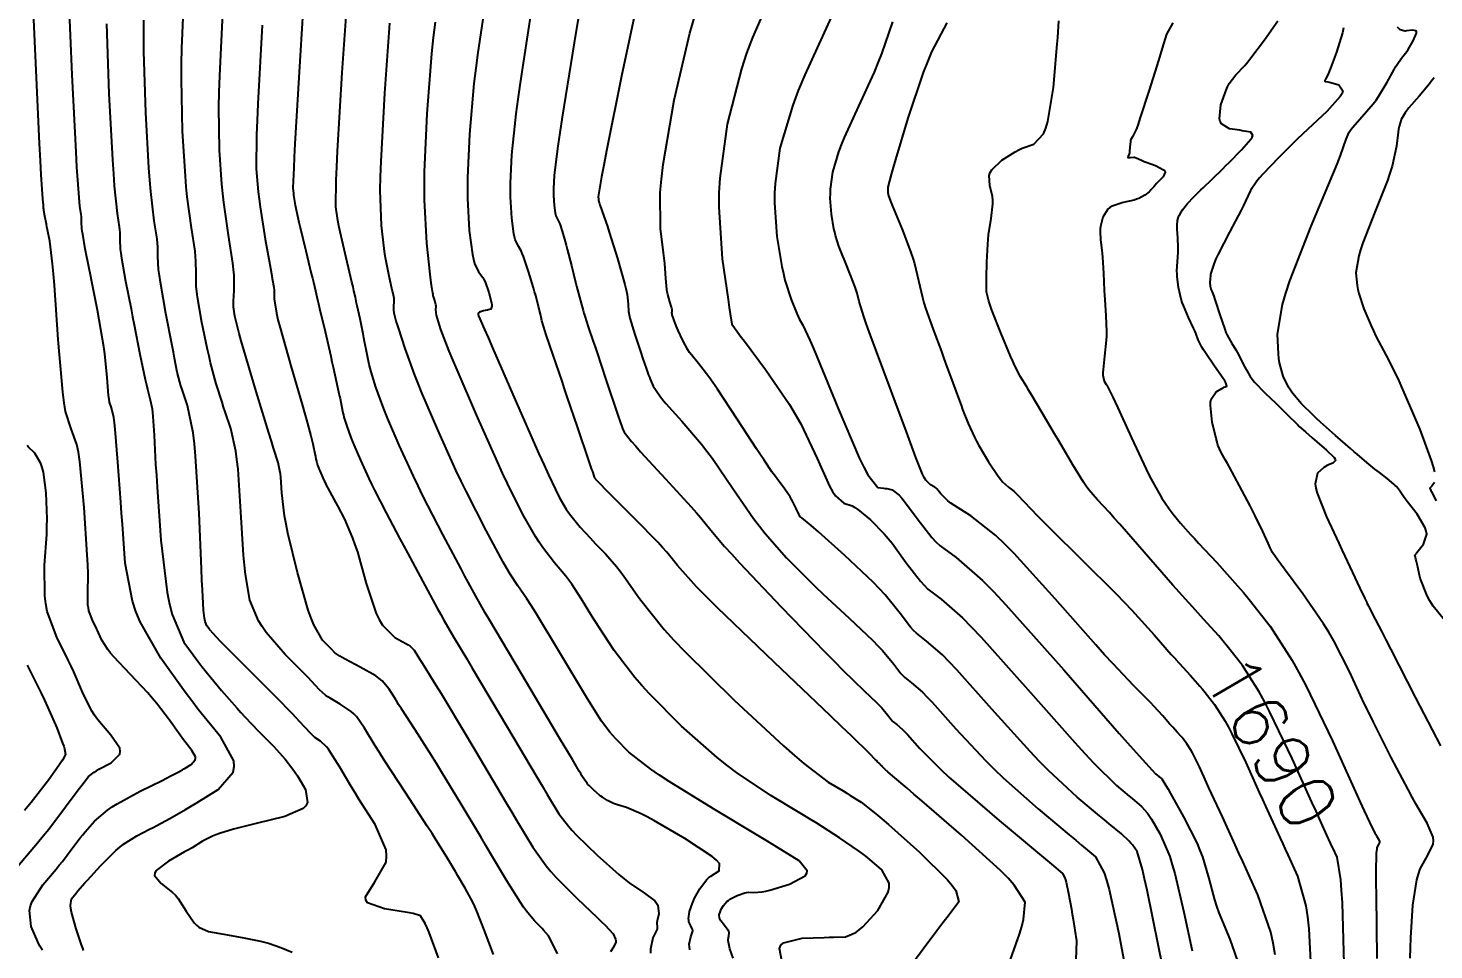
# Model space of a CAD drawing. Header units: metres. Extents: x 837476 to 838477, y 1189012 to 1191014.
# Drawn here: x 837560.8 to 837658.4, y 1189927.5 to 1189991.5 of the extents above; entities that cross this region are included whole.
import ezdxf

# ---------------------------------------------------------------- set-up
doc = ezdxf.new("R2010")
doc.units = ezdxf.units.M
doc.header["$LTSCALE"] = 0.3
doc.layers.add('COTAS 10', color=1, linetype='Continuous')
doc.layers.add('COTAS INT', color=252, linetype='Continuous')
doc.styles.get("Standard").update_dxf_attribs({"font": 'simplex.shx'})

msp = doc.modelspace()

# ---------------------------------------------------------------- linework, layer by layer
at = {"layer": 'COTAS 10'}
for points in [[(837561.751, 1189927.478), (837561.579, 1189927.756), (837561.42, 1189928.039), (837560.958, 1189929.11), (837560.855, 1189930.228), (837560.922, 1189930.542), (837561.031, 1189930.857), (837561.77, 1189932.008), (837562.695, 1189933.097), (837562.92, 1189933.373), (837563.133, 1189933.638), (837563.791, 1189934.5), (837564.382, 1189935.277), (837564.552, 1189935.488), (837564.725, 1189935.696), (837565.373, 1189936.434), (837566.265, 1189937.194), (837566.592, 1189937.416), (837566.953, 1189937.644), (837568.547, 1189938.511), (837570.059, 1189939.263), (837570.369, 1189939.418), (837570.632, 1189939.55), (837571.19, 1189939.837), (837571.479, 1189940.003), (837571.573, 1189940.059), (837571.673, 1189940.119), (837572.084, 1189940.375), (837572.366, 1189940.697), (837572.384, 1189940.8), (837572.377, 1189940.908), (837572.136, 1189941.348), (837571.649, 1189941.959), (837571.486, 1189942.175), (837571.312, 1189942.412), (837570.582, 1189943.439), (837569.67, 1189944.637), (837569.381, 1189944.983), (837569.075, 1189945.334), (837567.837, 1189946.653), (837566.719, 1189947.839), (837566.488, 1189948.107), (837566.293, 1189948.349), (837565.872, 1189949.006), (837565.653, 1189949.516), (837565.583, 1189949.665), (837565.511, 1189949.818), (837565.218, 1189950.402), (837564.978, 1189951.051), (837564.939, 1189951.246), (837564.912, 1189951.446), (837564.911, 1189952.225), (837564.918, 1189953.643), (837564.895, 1189954.247), (837564.862, 1189954.943), (837564.654, 1189958.221), (837564.347, 1189961.417), (837564.251, 1189962.061), (837564.151, 1189962.602), (837563.752, 1189963.685), (837563.353, 1189964.884), (837563.252, 1189965.498), (837563.156, 1189966.233), (837562.846, 1189969.904), (837562.586, 1189973.667), (837562.521, 1189974.46), (837562.46, 1189975.145), (837562.264, 1189976.722), (837562.105, 1189977.519), (837562.066, 1189977.713), (837562.03, 1189977.895), (837561.921, 1189978.456), (837561.849, 1189978.864), (837561.836, 1189978.95), (837561.826, 1189979.024), (837561.816, 1189979.193), (837561.816, 1189979.32), (837561.812, 1189979.367), (837561.806, 1189979.42), (837561.77, 1189979.655), (837561.663, 1189981.343), (837561.612, 1189982.312), (837561.552, 1189983.499), (837561.26, 1189989.594), (837560.981, 1189995.699)], [(837597.535, 1189927.205), (837597.358, 1189927.606), (837596.906, 1189928.463), (837596.574, 1189928.862), (837596.472, 1189928.974), (837596.366, 1189929.086), (837595.948, 1189929.498), (837595.382, 1189930.178), (837595.183, 1189930.46), (837594.965, 1189930.782), (837594.024, 1189932.286), (837592.892, 1189934.177), (837592.553, 1189934.745), (837592.204, 1189935.331), (837590.849, 1189937.606), (837589.49, 1189939.858), (837589.137, 1189940.431), (837588.795, 1189940.981), (837587.642, 1189942.782), (837586.706, 1189944.223), (837586.501, 1189944.546), (837586.318, 1189944.836), (837585.851, 1189945.609), (837585.348, 1189946.183), (837585.144, 1189946.348), (837584.911, 1189946.515), (837583.832, 1189947.139), (837582.793, 1189947.681), (837582.584, 1189947.796), (837582.41, 1189947.896), (837582.07, 1189948.13), (837581.867, 1189948.348), (837581.78, 1189948.437), (837581.68, 1189948.54), (837581.206, 1189949.016), (837580.598, 1189950.074), (837580.413, 1189950.543), (837580.221, 1189951.089), (837579.467, 1189953.697), (837578.812, 1189956.439), (837578.682, 1189957.069), (837578.575, 1189957.642), (837578.377, 1189959.247), (837578.308, 1189960.322), (837578.282, 1189960.562), (837578.254, 1189960.777), (837578.128, 1189961.347), (837577.807, 1189962.35), (837577.656, 1189962.839), (837577.478, 1189963.419), (837576.608, 1189966.278), (837575.743, 1189969.183), (837575.567, 1189969.792), (837575.419, 1189970.316), (837575.116, 1189971.506), (837575.035, 1189972.17), (837575.028, 1189972.362), (837575.026, 1189972.558), (837575.076, 1189973.299), (837575.072, 1189974.353), (837575.037, 1189974.747), (837574.988, 1189975.186), (837574.689, 1189977.138), (837574.35, 1189979.408), (837574.276, 1189980.047), (837574.21, 1189980.69), (837574.043, 1189983.05), (837574.017, 1189986.036), (837574.04, 1189987.075), (837574.076, 1189988.205), (837574.315, 1189993.05)], [(837613.176, 1189926.491), (837612.959, 1189927.594), (837613.069, 1189927.81), (837613.252, 1189927.986), (837614.531, 1189928.297), (837616.067, 1189928.347), (837616.412, 1189928.359), (837616.724, 1189928.37), (837617.561, 1189928.403), (837618.275, 1189928.699), (837618.509, 1189928.876), (837618.758, 1189929.094), (837619.789, 1189930.223), (837620.522, 1189931.507), (837620.584, 1189931.823), (837620.585, 1189932.122), (837620.08, 1189933.057), (837619.08, 1189933.898), (837618.769, 1189934.137), (837618.444, 1189934.378), (837617.144, 1189935.273), (837615.562, 1189936.279), (837615.058, 1189936.592), (837614.525, 1189936.918), (837612.362, 1189938.219), (837609.982, 1189939.805), (837609.312, 1189940.312), (837608.638, 1189940.848), (837606.164, 1189943.029), (837603.924, 1189945.277), (837603.397, 1189945.856), (837602.91, 1189946.416), (837601.488, 1189948.28), (837600.431, 1189949.887), (837600.175, 1189950.286), (837599.935, 1189950.664), (837599.198, 1189951.86), (837598.527, 1189952.894), (837598.328, 1189953.171), (837598.124, 1189953.442), (837597.341, 1189954.386), (837596.502, 1189955.463), (837596.262, 1189955.818), (837596.02, 1189956.198), (837595.118, 1189957.777), (837594.065, 1189959.891), (837593.727, 1189960.609), (837593.368, 1189961.384), (837591.905, 1189964.658), (837590.557, 1189967.787), (837590.271, 1189968.47), (837590.023, 1189969.073), (837589.442, 1189970.589), (837589.184, 1189971.413), (837589.14, 1189971.581), (837589.108, 1189971.722), (837589.089, 1189972.012), (837589.111, 1189972.174), (837589.105, 1189972.235), (837589.094, 1189972.302), (837589.008, 1189972.602), (837588.916, 1189972.882), (837588.9, 1189972.937), (837588.89, 1189972.982), (837588.888, 1189973.06), (837588.902, 1189973.078), (837588.901, 1189973.085), (837588.898, 1189973.092), (837588.871, 1189973.123), (837588.783, 1189973.675), (837588.743, 1189974.011), (837588.695, 1189974.426), (837588.464, 1189976.584), (837588.296, 1189979.591), (837588.289, 1189980.541), (837588.299, 1189981.542), (837588.474, 1189985.581), (837588.815, 1189989.773), (837588.93, 1189990.871), (837589.053, 1189991.942)], [(837640.086, 1189923.883), (837639.306, 1189927.747), (837638.507, 1189931.634), (837638.335, 1189932.412), (837638.183, 1189933.062), (837637.809, 1189934.331), (837637.498, 1189934.776), (837637.385, 1189934.906), (837637.261, 1189935.038), (837636.718, 1189935.539), (837635.872, 1189936.248), (837635.557, 1189936.511), (837635.208, 1189936.804), (837633.656, 1189938.101), (837631.663, 1189939.944), (837631.036, 1189940.58), (837630.375, 1189941.27), (837627.719, 1189944.217), (837625.276, 1189946.952), (837624.751, 1189947.508), (837624.291, 1189947.977), (837623.176, 1189948.945), (837622.476, 1189949.483), (837622.278, 1189949.68), (837622.078, 1189949.899), (837621.341, 1189950.866), (837620.298, 1189952.154), (837619.905, 1189952.575), (837619.467, 1189953.025), (837617.513, 1189954.882), (837615.684, 1189956.525), (837615.326, 1189956.839), (837615.033, 1189957.093), (837614.51, 1189957.499), (837614.386, 1189957.606), (837614.345, 1189957.67), (837614.3, 1189957.749), (837614.115, 1189958.159), (837613.869, 1189958.673), (837613.787, 1189958.819), (837613.699, 1189958.965), (837613.329, 1189959.503), (837612.942, 1189960.02), (837612.843, 1189960.153), (837612.748, 1189960.282), (837612.434, 1189960.708), (837611.888, 1189961.509), (837611.647, 1189961.874), (837611.367, 1189962.301), (837610.029, 1189964.361), (837608.647, 1189966.452), (837608.338, 1189966.9), (837608.062, 1189967.29), (837607.329, 1189968.224), (837606.841, 1189968.817), (837606.718, 1189968.993), (837606.601, 1189969.173), (837606.22, 1189969.866), (837605.916, 1189970.526), (837605.847, 1189970.686), (837605.784, 1189970.835), (837605.612, 1189971.291), (837605.515, 1189971.616), (837605.5, 1189971.683), (837605.49, 1189971.74), (837605.497, 1189971.862), (837605.497, 1189971.995), (837605.482, 1189972.058), (837605.462, 1189972.133), (837605.336, 1189972.502), (837605.195, 1189973.023), (837605.165, 1189973.194), (837605.138, 1189973.377), (837605.075, 1189974.135), (837604.992, 1189975.174), (837604.954, 1189975.534), (837604.908, 1189975.926), (837604.688, 1189977.6), (837604.674, 1189980.112), (837604.759, 1189981.031), (837604.882, 1189982.047), (837605.65, 1189986.525), (837606.731, 1189991.167), (837607.052, 1189992.287)], [(837652.192, 1189926.517), (837652.074, 1189930.757), (837652.025, 1189931.626), (837651.968, 1189932.363), (837651.704, 1189933.919), (837651.407, 1189934.578), (837651.329, 1189934.748), (837651.255, 1189934.912), (837651.002, 1189935.462), (837650.487, 1189936.592), (837650.246, 1189937.122), (837649.963, 1189937.748), (837648.584, 1189940.792), (837647.047, 1189944.01), (837646.663, 1189944.745), (837646.297, 1189945.411), (837645.126, 1189947.254), (837644.072, 1189948.598), (837643.78, 1189948.951), (837643.488, 1189949.296), (837642.432, 1189950.47), (837641.662, 1189951.311), (837641.172, 1189951.846), (837640.751, 1189952.318), (837640.299, 1189952.828), (837636.616, 1189957.052), (837636.228, 1189957.489), (837635.888, 1189957.868), (837635.05, 1189958.761), (837634.465, 1189959.447), (837634.284, 1189959.697), (837634.095, 1189959.971), (837633.343, 1189961.178), (837632.528, 1189962.568), (837632.299, 1189962.958), (837632.068, 1189963.351), (837631.221, 1189964.79), (837630.47, 1189966.059), (837630.299, 1189966.344), (837630.144, 1189966.602), (837629.721, 1189967.294), (837629.315, 1189968.072), (837629.172, 1189968.382), (837629.016, 1189968.735), (837628.34, 1189970.353), (837627.724, 1189971.94), (837627.605, 1189972.272), (837627.509, 1189972.557), (837627.351, 1189973.201), (837627.347, 1189973.727), (837627.349, 1189973.937), (837627.352, 1189974.176), (837627.371, 1189975.272), (837627.433, 1189976.517), (837627.463, 1189976.849), (837627.498, 1189977.176), (837627.669, 1189978.308), (837627.78, 1189979.327), (837627.777, 1189979.582), (837627.759, 1189979.824), (837627.572, 1189980.601), (837627.531, 1189981.296), (837627.604, 1189981.487), (837627.715, 1189981.677), (837628.425, 1189982.359), (837629.342, 1189982.941), (837629.585, 1189983.069), (837629.822, 1189983.182), (837630.636, 1189983.468), (837631.319, 1189984.189), (837631.474, 1189984.575), (837631.614, 1189985.043), (837631.994, 1189987.41), (837632.223, 1189989.88), (837632.267, 1189990.413), (837632.303, 1189990.881), (837632.363, 1189992.026)], [(837658.457, 1189988.078), (837658.304, 1189987.877), (837658.137, 1189987.665), (837657.402, 1189986.805), (837656.703, 1189985.988), (837656.557, 1189985.803), (837656.433, 1189985.636), (837656.157, 1189985.185), (837656.022, 1189984.696), (837655.986, 1189984.506), (837655.95, 1189984.291), (837655.827, 1189983.319), (837655.526, 1189981.931), (837655.379, 1189981.455), (837655.204, 1189980.939), (837654.341, 1189978.746), (837653.502, 1189976.608), (837653.343, 1189976.127), (837653.215, 1189975.695), (837653.016, 1189974.534), (837653.105, 1189973.634), (837653.159, 1189973.365), (837653.226, 1189973.088), (837653.571, 1189972.016), (837654.067, 1189970.834), (837654.228, 1189970.487), (837654.4, 1189970.131), (837655.11, 1189968.773), (837655.942, 1189967.127), (837656.192, 1189966.588), (837656.45, 1189966.014), (837657.45, 1189963.644), (837658.25, 1189961.493), (837658.382, 1189961.057), (837658.475, 1189960.691)], [(837658.488, 1189959.947), (837658.292, 1189959.709), (837658.253, 1189959.663), (837658.221, 1189959.624), (837658.162, 1189959.555), (837658.22, 1189959.414), (837658.261, 1189959.33), (837658.314, 1189959.226), (837658.596, 1189958.691)]]:
    msp.add_lwpolyline(points, dxfattribs=at)
at = {"layer": 'COTAS INT'}
for points in [[(837599.538, 1189995.573), (837598.696, 1189990.5), (837597.861, 1189985.33), (837597.696, 1189984.256), (837597.56, 1189983.336), (837597.306, 1189981.304), (837597.265, 1189980.36), (837597.263, 1189980.127), (837597.265, 1189979.904), (837597.304, 1189979.202), (837597.374, 1189978.683), (837597.396, 1189978.577), (837597.418, 1189978.487), (837597.506, 1189978.3), (837597.617, 1189978.116), (837597.655, 1189978.03), (837597.695, 1189977.927), (837597.863, 1189977.427), (837598.075, 1189976.693), (837598.144, 1189976.443), (837598.216, 1189976.173), (837598.509, 1189975.027), (837598.799, 1189973.874), (837598.869, 1189973.599), (837598.934, 1189973.342), (837599.131, 1189972.574), (837599.317, 1189971.907), (837599.375, 1189971.715), (837599.435, 1189971.519), (837599.677, 1189970.783), (837600.023, 1189969.759), (837600.15, 1189969.382), (837600.29, 1189968.964), (837600.907, 1189967.115), (837601.708, 1189964.71), (837601.913, 1189964.094), (837602.004, 1189963.842), (837602.032, 1189963.772), (837602.061, 1189963.702), (837602.174, 1189963.449), (837602.689, 1189962.797), (837602.971, 1189962.476), (837603.313, 1189962.094), (837605.051, 1189960.204), (837606.828, 1189958.266), (837607.195, 1189957.853), (837607.508, 1189957.494), (837608.186, 1189956.643), (837609.134, 1189955.522), (837609.618, 1189954.993), (837610.197, 1189954.368), (837613.089, 1189951.321), (837616.113, 1189948.193), (837616.776, 1189947.518), (837617.364, 1189946.926), (837618.857, 1189945.477), (837619.713, 1189944.671), (837619.9, 1189944.483), (837620.064, 1189944.312), (837620.472, 1189943.821), (837620.731, 1189943.482), (837620.801, 1189943.405), (837620.871, 1189943.335), (837621.117, 1189943.146), (837621.509, 1189942.805), (837621.671, 1189942.64), (837621.856, 1189942.445), (837622.715, 1189941.483), (837624.173, 1189940.008), (837624.736, 1189939.489), (837625.368, 1189938.922), (837628.222, 1189936.475), (837631.864, 1189933.431), (837632.63, 1189932.79), (837632.785, 1189932.502), (837632.83, 1189932.364), (837632.876, 1189932.202), (837633.051, 1189931.406), (837633.246, 1189930.317), (837633.306, 1189929.97), (837633.368, 1189929.603), (837633.61, 1189928.113), (837633.544, 1189926.113)], [(837612.817, 1189994.854), (837611.079, 1189990.868), (837610.682, 1189989.781), (837610.321, 1189988.7), (837609.325, 1189984.854), (837608.812, 1189981.107), (837608.757, 1189980.089), (837608.74, 1189979.079), (837608.992, 1189975.501), (837609.395, 1189972.662), (837609.472, 1189972.117), (837609.536, 1189971.677), (837609.644, 1189970.961), (837610.013, 1189970.456), (837610.241, 1189970.15), (837610.524, 1189969.771), (837612.001, 1189967.8), (837613.665, 1189965.368), (837614.065, 1189964.699), (837614.44, 1189964.031), (837615.577, 1189961.635), (837616.45, 1189959.708), (837616.658, 1189959.336), (837616.852, 1189959.036), (837617.434, 1189958.534), (837618.014, 1189958.33), (837618.207, 1189958.216), (837618.415, 1189958.077), (837619.282, 1189957.368), (837620.248, 1189956.381), (837620.518, 1189956.067), (837620.789, 1189955.735), (837621.775, 1189954.388), (837622.752, 1189953.108), (837623.017, 1189952.818), (837623.279, 1189952.556), (837624.206, 1189951.844), (837625.682, 1189950.562), (837626.291, 1189949.941), (837626.986, 1189949.205), (837630.221, 1189945.584), (837633.477, 1189941.901), (837634.185, 1189941.125), (837634.811, 1189940.454), (837636.373, 1189938.914), (837637.26, 1189938.172), (837637.46, 1189938.005), (837637.64, 1189937.855), (837638.123, 1189937.45), (837638.538, 1189936.975), (837638.675, 1189936.781), (837638.821, 1189936.56), (837639.426, 1189935.534), (837640.081, 1189933.968), (837640.258, 1189933.406), (837640.432, 1189932.789), (837641.049, 1189930.099), (837641.633, 1189927.425)], [(837564.605, 1189927.443), (837564.546, 1189927.616), (837564.472, 1189927.83), (837564.093, 1189928.947), (837563.76, 1189930.111), (837563.716, 1189930.355), (837563.692, 1189930.565), (837563.778, 1189931.041), (837563.98, 1189931.279), (837564.029, 1189931.339), (837564.076, 1189931.397), (837564.22, 1189931.586), (837564.536, 1189931.959), (837564.691, 1189932.134), (837564.876, 1189932.339), (837565.785, 1189933.336), (837566.841, 1189934.384), (837567.118, 1189934.621), (837567.387, 1189934.835), (837568.304, 1189935.417), (837569.188, 1189935.864), (837569.438, 1189935.994), (837569.689, 1189936.126), (837570.613, 1189936.623), (837571.697, 1189937.243), (837572.048, 1189937.453), (837572.422, 1189937.679), (837573.958, 1189938.635), (837575.011, 1189939.84), (837575.08, 1189940.223), (837575.053, 1189940.628), (837574.151, 1189942.273), (837572.58, 1189944.198), (837572.13, 1189944.781), (837571.674, 1189945.385), (837569.976, 1189947.745), (837568.538, 1189950.28), (837568.247, 1189950.995), (837568.002, 1189951.714), (837567.502, 1189954.357), (837567.304, 1189957.062), (837567.249, 1189957.82), (837567.194, 1189958.582), (837566.993, 1189961.371), (837566.802, 1189963.661), (837566.753, 1189964.11), (837566.706, 1189964.479), (837566.549, 1189965.14), (837566.414, 1189965.548), (837566.379, 1189965.757), (837566.347, 1189966.007), (837566.242, 1189967.254), (837566.08, 1189968.896), (837566.012, 1189969.394), (837565.934, 1189969.911), (837565.569, 1189971.937), (837565.177, 1189973.898), (837565.082, 1189974.375), (837564.994, 1189974.823), (837564.726, 1189976.202), (837564.547, 1189977.205), (837564.515, 1189977.416), (837564.491, 1189977.598), (837564.468, 1189978.014), (837564.467, 1189978.326), (837564.457, 1189978.443), (837564.442, 1189978.573), (837564.354, 1189979.152), (837564.2, 1189980.956), (837564.145, 1189981.859), (837564.084, 1189982.937), (837563.817, 1189988.285), (837563.588, 1189993.767)], [(837593.097, 1189927.162), (837592.438, 1189928.878), (837591.936, 1189930.168), (837591.795, 1189930.49), (837591.653, 1189930.796), (837591.132, 1189931.775), (837590.613, 1189932.642), (837590.472, 1189932.877), (837590.333, 1189933.111), (837589.84, 1189933.939), (837589.109, 1189935.114), (837588.82, 1189935.566), (837588.493, 1189936.074), (837586.999, 1189938.368), (837585.5, 1189940.677), (837585.17, 1189941.194), (837584.877, 1189941.659), (837584.128, 1189942.898), (837583.562, 1189943.697), (837583.384, 1189943.885), (837583.198, 1189944.058), (837582.449, 1189944.562), (837581.736, 1189944.964), (837581.573, 1189945.073), (837581.424, 1189945.181), (837581.007, 1189945.563), (837580.445, 1189946.167), (837580.205, 1189946.415), (837579.927, 1189946.699), (837578.615, 1189948.017), (837577.296, 1189949.536), (837577.013, 1189949.946), (837576.766, 1189950.352), (837576.172, 1189951.781), (837575.854, 1189953.575), (837575.781, 1189954.211), (837575.714, 1189954.907), (837575.53, 1189957.925), (837575.339, 1189960.887), (837575.269, 1189961.549), (837575.19, 1189962.141), (837574.844, 1189963.709), (837574.447, 1189964.866), (837574.337, 1189965.201), (837574.227, 1189965.541), (837573.829, 1189966.818), (837573.433, 1189968.273), (837573.324, 1189968.725), (837573.215, 1189969.198), (837572.824, 1189971.085), (837572.526, 1189972.838), (837572.476, 1189973.227), (837572.44, 1189973.574), (837572.424, 1189974.478), (837572.42, 1189975.347), (837572.392, 1189975.671), (837572.351, 1189976.033), (837572.105, 1189977.642), (837571.813, 1189979.795), (837571.743, 1189980.5), (837571.679, 1189981.252), (837571.487, 1189984.359), (837571.41, 1189987.969), (837571.418, 1189989.038), (837571.439, 1189990.137), (837571.619, 1189994.359)], [(837606.723, 1189927.481), (837606.703, 1189927.69), (837606.697, 1189927.878), (837606.804, 1189928.386), (837606.93, 1189928.731), (837606.936, 1189928.816), (837606.93, 1189928.897), (837606.806, 1189929.15), (837606.668, 1189929.438), (837606.654, 1189929.541), (837606.649, 1189929.654), (837606.719, 1189930.144), (837606.911, 1189930.725), (837606.984, 1189930.895), (837607.065, 1189931.069), (837607.429, 1189931.733), (837607.891, 1189932.343), (837608.034, 1189932.483), (837608.183, 1189932.612), (837608.777, 1189932.973), (837608.798, 1189933.49), (837608.585, 1189933.717), (837608.279, 1189933.981), (837606.383, 1189935.234), (837604.232, 1189936.469), (837603.764, 1189936.72), (837603.351, 1189936.932), (837602.322, 1189937.371), (837601.716, 1189937.557), (837601.57, 1189937.609), (837601.434, 1189937.662), (837601.022, 1189937.856), (837600.663, 1189938.086), (837600.561, 1189938.162), (837600.457, 1189938.243), (837600.068, 1189938.579), (837599.729, 1189938.91), (837599.656, 1189938.988), (837599.591, 1189939.059), (837599.432, 1189939.267), (837599.24, 1189939.589), (837599.154, 1189939.733), (837599.054, 1189939.901), (837598.577, 1189940.703), (837597.688, 1189942.198), (837596.919, 1189943.489), (837595.033, 1189946.657), (837593.203, 1189949.74), (837592.83, 1189950.372), (837592.515, 1189950.909), (837591.859, 1189952.052), (837591.34, 1189953.028), (837591.111, 1189953.46), (837590.845, 1189953.961), (837589.576, 1189956.357), (837588.19, 1189959.043), (837587.85, 1189959.728), (837587.53, 1189960.387), (837586.53, 1189962.555), (837585.752, 1189964.389), (837585.57, 1189964.837), (837585.403, 1189965.26), (837584.923, 1189966.573), (837584.591, 1189967.636), (837584.517, 1189967.902), (837584.452, 1189968.154), (837584.282, 1189968.963), (837584.139, 1189969.766), (837584.09, 1189970.016), (837584.038, 1189970.278), (837583.817, 1189971.323), (837583.619, 1189972.236), (837583.58, 1189972.415), (837583.549, 1189972.561), (837583.495, 1189972.824), (837583.392, 1189973.277), (837583.33, 1189973.544), (837583.253, 1189973.872), (837582.852, 1189975.565), (837582.439, 1189977.383), (837582.354, 1189977.789), (837582.281, 1189978.153), (837582.126, 1189979.118), (837582.153, 1189980.966), (837582.195, 1189981.888), (837582.253, 1189982.986), (837582.586, 1189988.432), (837582.972, 1189993.983)], [(837592.655, 1189994.155), (837592.005, 1189989.837), (837591.863, 1189988.733), (837591.737, 1189987.669), (837591.418, 1189984.155), (837591.287, 1189981.148), (837591.28, 1189980.403), (837591.286, 1189979.696), (837591.411, 1189977.457), (837591.635, 1189975.804), (837591.704, 1189975.467), (837591.775, 1189975.181), (837592.054, 1189974.583), (837592.346, 1189974.206), (837592.424, 1189974.06), (837592.502, 1189973.895), (837592.775, 1189973.152), (837592.957, 1189972.451), (837592.978, 1189972.313), (837592.986, 1189972.2), (837592.909, 1189971.996), (837592.732, 1189971.951), (837592.677, 1189971.939), (837592.621, 1189971.926), (837592.396, 1189971.878), (837592.198, 1189971.826), (837592.157, 1189971.811), (837592.123, 1189971.796), (837592.053, 1189971.738), (837592.035, 1189971.671), (837592.035, 1189971.65), (837592.036, 1189971.628), (837592.056, 1189971.54), (837592.464, 1189970.588), (837592.71, 1189970.022), (837593.014, 1189969.324), (837594.593, 1189965.71), (837596.251, 1189961.95), (837596.606, 1189961.16), (837596.915, 1189960.48), (837597.654, 1189958.932), (837598.147, 1189958.106), (837598.302, 1189957.882), (837598.464, 1189957.658), (837599.113, 1189956.866), (837599.808, 1189956.106), (837599.999, 1189955.903), (837600.189, 1189955.704), (837600.869, 1189955.01), (837601.642, 1189954.125), (837601.891, 1189953.804), (837602.154, 1189953.451), (837603.23, 1189951.902), (837604.955, 1189949.745), (837605.627, 1189949.008), (837606.384, 1189948.211), (837609.823, 1189944.826), (837613.251, 1189941.656), (837614.002, 1189940.994), (837614.666, 1189940.425), (837616.35, 1189939.149), (837617.384, 1189938.528), (837617.639, 1189938.371), (837617.879, 1189938.222), (837618.636, 1189937.741), (837619.662, 1189936.945), (837620.073, 1189936.596), (837620.539, 1189936.193), (837622.682, 1189934.274), (837624.627, 1189932.357), (837624.968, 1189931.955), (837625.224, 1189931.608), (837625.437, 1189930.819), (837624.679, 1189929.834), (837624.324, 1189929.363), (837623.905, 1189928.806), (837621.864, 1189926.079)], [(837603.14, 1189993.634), (837601.975, 1189988.195), (837600.95, 1189983.005), (837600.756, 1189982.002), (837600.601, 1189981.187), (837600.367, 1189979.812), (837600.385, 1189979.681), (837600.388, 1189979.65), (837600.391, 1189979.622), (837600.398, 1189979.541), (837600.434, 1189979.398), (837600.456, 1189979.331), (837600.482, 1189979.252), (837600.622, 1189978.867), (837600.892, 1189978.072), (837601.002, 1189977.733), (837601.126, 1189977.344), (837601.699, 1189975.511), (837602.222, 1189973.707), (837602.315, 1189973.336), (837602.385, 1189973.02), (837602.45, 1189972.345), (837602.472, 1189971.831), (837602.514, 1189971.617), (837602.573, 1189971.373), (837602.916, 1189970.234), (837603.306, 1189969.06), (837603.475, 1189968.555), (837603.692, 1189967.902), (837603.868, 1189967.416), (837603.922, 1189967.281), (837603.978, 1189967.146), (837604.197, 1189966.658), (837604.645, 1189965.985), (837604.844, 1189965.734), (837605.077, 1189965.455), (837606.19, 1189964.214), (837607.539, 1189962.632), (837607.92, 1189962.139), (837608.305, 1189961.621), (837609.722, 1189959.551), (837611.169, 1189957.457), (837611.573, 1189956.924), (837611.979, 1189956.411), (837613.454, 1189954.731), (837615.024, 1189953.144), (837615.489, 1189952.691), (837615.967, 1189952.232), (837617.804, 1189950.526), (837619.449, 1189948.976), (837619.807, 1189948.616), (837620.122, 1189948.286), (837620.906, 1189947.344), (837621.405, 1189946.69), (837621.54, 1189946.542), (837621.674, 1189946.409), (837622.147, 1189946.045), (837622.9, 1189945.391), (837623.211, 1189945.074), (837623.566, 1189944.698), (837625.217, 1189942.85), (837627.274, 1189940.639), (837627.886, 1189940.035), (837628.515, 1189939.433), (837630.939, 1189937.288), (837633.095, 1189935.486), (837633.556, 1189935.1), (837633.957, 1189934.764), (837634.916, 1189933.962), (837635.513, 1189932.85), (837635.687, 1189932.32), (837635.865, 1189931.692), (837636.538, 1189928.622), (837637.118, 1189925.524)], [(837579.862, 1189993.003), (837579.568, 1189988.106), (837579.299, 1189983.479), (837579.249, 1189982.567), (837579.21, 1189981.814), (837579.156, 1189980.432), (837579.19, 1189980.041), (837579.206, 1189979.913), (837579.224, 1189979.778), (837579.313, 1189979.222), (837579.49, 1189978.364), (837579.564, 1189978.039), (837579.648, 1189977.676), (837580.042, 1189976.047), (837580.428, 1189974.478), (837580.508, 1189974.153), (837580.577, 1189973.875), (837580.725, 1189973.265), (837580.87, 1189972.649), (837580.936, 1189972.367), (837581.013, 1189972.037), (837581.385, 1189970.444), (837581.779, 1189968.742), (837581.87, 1189968.344), (837581.954, 1189967.977), (837582.192, 1189966.914), (837582.356, 1189966.141), (837582.393, 1189965.957), (837582.427, 1189965.786), (837582.52, 1189965.274), (837582.62, 1189964.799), (837582.658, 1189964.65), (837582.701, 1189964.494), (837582.897, 1189963.868), (837583.179, 1189963.095), (837583.278, 1189962.847), (837583.385, 1189962.583), (837583.843, 1189961.504), (837584.431, 1189960.228), (837584.62, 1189959.84), (837584.82, 1189959.437), (837585.635, 1189957.856), (837586.567, 1189956.102), (837586.84, 1189955.589), (837587.12, 1189955.064), (837588.184, 1189953.074), (837589.185, 1189951.228), (837589.424, 1189950.794), (837589.647, 1189950.395), (837590.314, 1189949.234), (837591.229, 1189947.696), (837591.608, 1189947.059), (837594.061, 1189942.934), (837596.053, 1189939.586), (837596.469, 1189938.886), (837596.826, 1189938.286), (837597.63, 1189936.94), (837598.293, 1189936.073), (837598.562, 1189935.775), (837598.869, 1189935.451), (837600.286, 1189934.07), (837601.801, 1189932.725), (837602.17, 1189932.423), (837602.516, 1189932.153), (837603.583, 1189931.433), (837604.296, 1189930.897), (837604.42, 1189930.742), (837604.511, 1189930.586), (837604.572, 1189929.997), (837604.465, 1189929.496), (837604.45, 1189929.394), (837604.442, 1189929.308), (837604.468, 1189929.13), (837604.461, 1189928.96), (837604.433, 1189928.878), (837604.393, 1189928.782), (837604.156, 1189928.313), (837603.995, 1189927.544), (837604.003, 1189927.26)], [(837628.759, 1189926.102), (837629.64, 1189928.573), (837629.797, 1189929.113), (837629.916, 1189929.59), (837630.035, 1189930.793), (837629.282, 1189931.992), (837628.851, 1189932.468), (837628.324, 1189933.005), (837625.621, 1189935.463), (837622.862, 1189937.833), (837622.3, 1189938.315), (837621.825, 1189938.721), (837620.841, 1189939.559), (837620.493, 1189939.855), (837620.42, 1189939.919), (837620.357, 1189939.975), (837620.213, 1189940.116), (837620.145, 1189940.192), (837620.131, 1189940.207), (837620.118, 1189940.22), (837620.088, 1189940.246), (837620.068, 1189940.261), (837620.063, 1189940.267), (837620.057, 1189940.273), (837620.037, 1189940.299), (837620.005, 1189940.338), (837619.992, 1189940.351), (837619.978, 1189940.366), (837619.91, 1189940.429), (837619.761, 1189940.576), (837619.695, 1189940.643), (837619.618, 1189940.722), (837619.25, 1189941.105), (837617.961, 1189942.359), (837617.304, 1189942.988), (837616.517, 1189943.739), (837612.589, 1189947.468), (837608.652, 1189951.251), (837607.859, 1189952.036), (837607.195, 1189952.707), (837605.867, 1189954.182), (837605.13, 1189955.114), (837604.838, 1189955.443), (837604.507, 1189955.802), (837602.992, 1189957.357), (837601.529, 1189958.816), (837601.231, 1189959.116), (837600.978, 1189959.37), (837600.451, 1189959.908), (837600.268, 1189960.107), (837600.232, 1189960.146), (837600.203, 1189960.179), (837600.152, 1189960.241), (837600.144, 1189960.258), (837600.14, 1189960.268), (837600.133, 1189960.286), (837600.119, 1189960.329), (837600.063, 1189960.496), (837600.014, 1189960.644), (837600, 1189960.685), (837599.986, 1189960.725), (837599.936, 1189960.872), (837599.751, 1189961.415), (837598.928, 1189963.827), (837598.219, 1189965.909), (837598.033, 1189966.455), (837597.852, 1189966.989), (837597.236, 1189968.806), (837596.76, 1189970.227), (837596.667, 1189970.511), (837596.592, 1189970.746), (837596.46, 1189971.199), (837596.412, 1189971.437), (837596.389, 1189971.538), (837596.362, 1189971.653), (837596.229, 1189972.193), (837596.025, 1189972.952), (837595.952, 1189973.205), (837595.872, 1189973.477), (837595.528, 1189974.615), (837595.176, 1189975.662), (837595.092, 1189975.876), (837595.014, 1189976.058), (837594.78, 1189976.441), (837594.596, 1189976.834), (837594.55, 1189977.022), (837594.505, 1189977.244), (837594.357, 1189978.329), (837594.275, 1189979.8), (837594.272, 1189980.265), (837594.276, 1189980.754), (837594.362, 1189982.73), (837594.659, 1189985.564), (837594.796, 1189986.595), (837594.958, 1189987.732), (837595.742, 1189992.73)], [(837616.817, 1189992.853), (837614.715, 1189988.279), (837614.271, 1189987.192), (837613.887, 1189986.182), (837612.999, 1189983.183), (837612.664, 1189980.726), (837612.628, 1189980.058), (837612.616, 1189979.396), (837612.781, 1189977.05), (837613.13, 1189974.972), (837613.235, 1189974.478), (837613.343, 1189974.02), (837613.764, 1189972.662), (837614.159, 1189971.705), (837614.251, 1189971.499), (837614.336, 1189971.32), (837614.58, 1189970.889), (837615.077, 1189969.844), (837615.32, 1189969.277), (837615.61, 1189968.591), (837617.038, 1189965.111), (837618.512, 1189961.674), (837618.829, 1189961.015), (837619.108, 1189960.483), (837619.787, 1189959.619), (837620.2, 1189959.57), (837620.31, 1189959.552), (837620.418, 1189959.532), (837620.793, 1189959.443), (837621.279, 1189959.077), (837621.457, 1189958.881), (837621.654, 1189958.644), (837622.522, 1189957.45), (837623.541, 1189956.146), (837623.833, 1189955.841), (837624.13, 1189955.56), (837625.235, 1189954.744), (837627.073, 1189953.148), (837627.831, 1189952.375), (837628.696, 1189951.458), (837632.723, 1189946.951), (837636.578, 1189942.531), (837637.335, 1189941.67), (837637.958, 1189940.965), (837639.09, 1189939.728), (837639.313, 1189939.541), (837639.363, 1189939.499), (837639.408, 1189939.462), (837639.529, 1189939.36), (837639.815, 1189938.912), (837639.964, 1189938.657), (837640.143, 1189938.343), (837641.043, 1189936.736), (837641.979, 1189934.874), (837642.18, 1189934.4), (837642.358, 1189933.945), (837642.791, 1189932.451), (837643.18, 1189930.967), (837643.329, 1189930.518), (837643.495, 1189930.052), (837644.246, 1189928.231), (837644.95, 1189926.236)], [(837566.196, 1189991.834), (837566.374, 1189986.976), (837566.616, 1189982.375), (837566.678, 1189981.406), (837566.738, 1189980.569), (837566.937, 1189978.648), (837567.079, 1189977.726), (837567.102, 1189977.519), (837567.118, 1189977.333), (837567.12, 1189976.835), (837567.157, 1189976.172), (837567.195, 1189975.882), (837567.246, 1189975.546), (837567.53, 1189973.948), (837567.905, 1189972.014), (837568.013, 1189971.466), (837568.122, 1189970.913), (837568.528, 1189968.87), (837568.892, 1189967.12), (837568.974, 1189966.751), (837569.047, 1189966.433), (837569.244, 1189965.701), (837569.371, 1189965.08), (837569.401, 1189964.832), (837569.428, 1189964.55), (837569.506, 1189963.254), (837569.617, 1189961.216), (837569.665, 1189960.466), (837569.72, 1189959.635), (837569.981, 1189955.963), (837570.414, 1189952.323), (837570.578, 1189951.512), (837570.761, 1189950.786), (837571.579, 1189948.876), (837572.551, 1189947.536), (837572.832, 1189947.17), (837573.117, 1189946.806), (837574.187, 1189945.508), (837575.253, 1189944.295), (837575.535, 1189943.984), (837575.813, 1189943.684), (837576.771, 1189942.693), (837577.616, 1189941.833), (837577.822, 1189941.616), (837578.017, 1189941.409), (837578.619, 1189940.737), (837579.155, 1189940.042), (837579.308, 1189939.82), (837579.463, 1189939.586), (837580.039, 1189938.634), (837580.176, 1189937.717), (837580.054, 1189937.505), (837579.863, 1189937.311), (837578.597, 1189936.761), (837576.608, 1189936.261), (837575.028, 1189935.863), (837574.043, 1189935.57), (837573.803, 1189935.481), (837573.577, 1189935.389), (837572.881, 1189935.03), (837572.149, 1189934.588), (837571.9, 1189934.444), (837571.632, 1189934.291), (837570.498, 1189933.661), (837569.653, 1189933.001), (837569.567, 1189932.829), (837569.545, 1189932.662), (837569.998, 1189932.099), (837570.796, 1189931.48), (837570.991, 1189931.278), (837571.175, 1189931.063), (837571.746, 1189930.174), (837572.283, 1189929.365), (837572.446, 1189929.2), (837572.616, 1189929.06), (837573.278, 1189928.766), (837574.085, 1189928.621), (837574.345, 1189928.575), (837574.62, 1189928.526), (837575.747, 1189928.327), (837576.891, 1189928.093), (837577.177, 1189928.022), (837577.45, 1189927.948), (837578.326, 1189927.658), (837579.108, 1189927.337)], [(837589.269, 1189926.943), (837588.618, 1189928.683), (837588.475, 1189929.027), (837588.349, 1189929.313), (837588.031, 1189929.847), (837587.516, 1189930.011), (837587.266, 1189930.062), (837586.969, 1189930.116), (837585.509, 1189930.332), (837584.337, 1189930.761), (837584.221, 1189930.95), (837584.195, 1189931.169), (837584.858, 1189932.212), (837585.624, 1189933.579), (837585.663, 1189934.002), (837585.628, 1189934.445), (837584.878, 1189936.206), (837583.746, 1189937.964), (837583.47, 1189938.406), (837583.21, 1189938.828), (837582.406, 1189940.186), (837581.775, 1189941.211), (837581.625, 1189941.421), (837581.485, 1189941.601), (837581.065, 1189941.985), (837580.68, 1189942.248), (837580.561, 1189942.351), (837580.437, 1189942.467), (837579.945, 1189942.995), (837579.102, 1189943.908), (837578.757, 1189944.266), (837578.362, 1189944.67), (837576.534, 1189946.511), (837574.775, 1189948.27), (837574.425, 1189948.622), (837574.134, 1189948.916), (837573.579, 1189949.493), (837573.416, 1189949.691), (837573.373, 1189949.746), (837573.33, 1189949.802), (837573.181, 1189950.006), (837573.057, 1189950.298), (837573.029, 1189950.409), (837573.004, 1189950.532), (837572.938, 1189951.088), (837572.862, 1189952.509), (837572.831, 1189953.179), (837572.796, 1189953.969), (837572.633, 1189957.819), (837572.393, 1189961.786), (837572.31, 1189962.649), (837572.219, 1189963.411), (837571.829, 1189965.312), (837571.454, 1189966.419), (837571.372, 1189966.68), (837571.301, 1189966.922), (837571.122, 1189967.628), (837570.93, 1189968.603), (837570.851, 1189969.013), (837570.76, 1189969.485), (837570.335, 1189971.694), (837569.945, 1189973.888), (837569.875, 1189974.349), (837569.822, 1189974.747), (837569.772, 1189975.656), (837569.769, 1189976.34), (837569.747, 1189976.595), (837569.715, 1189976.879), (837569.521, 1189978.145), (837569.275, 1189980.182), (837569.21, 1189980.953), (837569.147, 1189981.814), (837568.93, 1189985.668), (837568.803, 1189989.901), (837568.796, 1189991.001), (837568.801, 1189992.07)], [(837577.011, 1189991.741), (837576.713, 1189986.272), (837576.662, 1189985.111), (837576.624, 1189984.104), (837576.6, 1189981.741), (837576.736, 1189980.164), (837576.799, 1189979.651), (837576.873, 1189979.106), (837577.232, 1189976.864), (837577.587, 1189974.857), (837577.658, 1189974.46), (837577.718, 1189974.132), (837577.834, 1189973.521), (837577.86, 1189973.299), (837577.863, 1189973.217), (837577.863, 1189973.125), (837577.845, 1189972.719), (837578.005, 1189971.721), (837578.116, 1189971.256), (837578.258, 1189970.709), (837579.012, 1189968.055), (837579.801, 1189965.37), (837579.964, 1189964.805), (837580.102, 1189964.317), (837580.403, 1189963.196), (837580.53, 1189962.649), (837580.559, 1189962.523), (837580.586, 1189962.407), (837580.659, 1189962.079), (837580.708, 1189961.847), (837580.72, 1189961.791), (837580.73, 1189961.74), (837580.758, 1189961.586), (837580.788, 1189961.443), (837580.799, 1189961.398), (837580.812, 1189961.351), (837580.871, 1189961.163), (837580.956, 1189960.931), (837580.986, 1189960.856), (837581.018, 1189960.777), (837581.156, 1189960.452), (837581.332, 1189960.069), (837581.389, 1189959.952), (837581.449, 1189959.831), (837581.694, 1189959.355), (837582.017, 1189958.749), (837582.125, 1189958.545), (837582.243, 1189958.326), (837582.736, 1189957.405), (837583.302, 1189956.098), (837583.465, 1189955.636), (837583.631, 1189955.131), (837584.253, 1189952.944), (837584.947, 1189950.867), (837585.158, 1189950.431), (837585.378, 1189950.054), (837586.241, 1189949.197), (837587.003, 1189948.78), (837587.16, 1189948.681), (837587.292, 1189948.59), (837587.573, 1189948.32), (837587.759, 1189948.013), (837587.832, 1189947.898), (837587.913, 1189947.769), (837588.285, 1189947.197), (837589.096, 1189945.888), (837589.454, 1189945.295), (837589.871, 1189944.603), (837591.859, 1189941.273), (837593.907, 1189937.829), (837594.362, 1189937.066), (837594.768, 1189936.385), (837595.827, 1189934.613), (837596.749, 1189933.316), (837597.069, 1189932.934), (837597.416, 1189932.544), (837598.902, 1189931.052), (837600.299, 1189929.73), (837600.591, 1189929.445), (837600.841, 1189929.196), (837601.399, 1189928.592), (837601.579, 1189928.224), (837601.59, 1189928.125), (837601.584, 1189928.027), (837601.424, 1189927.679), (837601.215, 1189927.353)], [(837609.751, 1189926.913), (837609.511, 1189927.566), (837609.412, 1189928.018), (837609.402, 1189928.12), (837609.399, 1189928.211), (837609.451, 1189928.46), (837609.466, 1189928.68), (837609.439, 1189928.754), (837609.399, 1189928.834), (837609.144, 1189929.17), (837608.881, 1189929.514), (837608.835, 1189929.599), (837608.802, 1189929.68), (837608.779, 1189929.933), (837608.857, 1189930.168), (837608.886, 1189930.237), (837608.919, 1189930.308), (837609.066, 1189930.576), (837609.316, 1189930.851), (837609.414, 1189930.925), (837609.523, 1189930.999), (837610.022, 1189931.259), (837610.552, 1189931.447), (837610.681, 1189931.476), (837610.803, 1189931.494), (837611.179, 1189931.475), (837611.759, 1189931.513), (837612.009, 1189931.566), (837612.298, 1189931.639), (837613.664, 1189932.06), (837614.752, 1189932.636), (837614.865, 1189932.808), (837614.898, 1189932.985), (837614.336, 1189933.665), (837612.757, 1189934.655), (837612.147, 1189935.027), (837611.464, 1189935.441), (837608.373, 1189937.289), (837605.297, 1189939.185), (837604.623, 1189939.63), (837604.025, 1189940.04), (837602.506, 1189941.231), (837601.595, 1189942.145), (837601.381, 1189942.381), (837601.183, 1189942.608), (837600.605, 1189943.366), (837599.858, 1189944.551), (837599.554, 1189945.049), (837599.207, 1189945.619), (837597.604, 1189948.291), (837596.03, 1189950.895), (837595.701, 1189951.424), (837595.419, 1189951.868), (837594.788, 1189952.779), (837594.251, 1189953.591), (837594.028, 1189953.973), (837593.772, 1189954.424), (837592.582, 1189956.623), (837591.215, 1189959.303), (837590.847, 1189960.057), (837590.485, 1189960.817), (837589.218, 1189963.607), (837588.118, 1189966.195), (837587.862, 1189966.828), (837587.626, 1189967.424), (837586.948, 1189969.278), (837586.503, 1189970.635), (837586.414, 1189970.918), (837586.34, 1189971.162), (837586.196, 1189971.712), (837586.164, 1189971.975), (837586.161, 1189972.039), (837586.16, 1189972.099), (837586.175, 1189972.282), (837586.195, 1189972.448), (837586.196, 1189972.497), (837586.196, 1189972.547), (837586.181, 1189972.739), (837586.113, 1189973.099), (837586.079, 1189973.256), (837586.038, 1189973.438), (837585.838, 1189974.299), (837585.608, 1189975.458), (837585.549, 1189975.827), (837585.492, 1189976.217), (837585.3, 1189977.802), (837585.227, 1189980.261), (837585.244, 1189981.202), (837585.276, 1189982.257), (837585.53, 1189987.006), (837585.894, 1189991.878)], [(837647.41, 1189927.15), (837647.267, 1189927.943), (837647.094, 1189928.713), (837646.204, 1189931.302), (837645.159, 1189933.617), (837644.888, 1189934.214), (837644.624, 1189934.792), (837643.737, 1189936.723), (837642.984, 1189938.356), (837642.805, 1189938.746), (837642.638, 1189939.109), (837642.142, 1189940.198), (837641.758, 1189941.001), (837641.663, 1189941.184), (837641.571, 1189941.35), (837641.279, 1189941.81), (837641.016, 1189942.146), (837640.943, 1189942.234), (837640.87, 1189942.32), (837640.607, 1189942.613), (837640.293, 1189942.956), (837640.188, 1189943.074), (837640.075, 1189943.201), (837639.602, 1189943.743), (837638.976, 1189944.43), (837638.767, 1189944.649), (837638.541, 1189944.881), (837637.596, 1189945.823), (837636.119, 1189947.375), (837635.559, 1189947.992), (837634.934, 1189948.689), (837632.127, 1189951.883), (837629.26, 1189955.031), (837628.596, 1189955.7), (837627.989, 1189956.28), (837626.265, 1189957.643), (837625.12, 1189958.357), (837624.878, 1189958.528), (837624.668, 1189958.688), (837624.181, 1189959.168), (837623.903, 1189959.511), (837623.825, 1189959.583), (837623.747, 1189959.645), (837623.462, 1189959.789), (837623.13, 1189960.13), (837623.024, 1189960.316), (837622.91, 1189960.543), (837622.445, 1189961.694), (837621.793, 1189963.474), (837621.562, 1189964.096), (837621.309, 1189964.775), (837620.211, 1189967.695), (837619.195, 1189970.437), (837618.994, 1189971.004), (837618.827, 1189971.487), (837618.511, 1189972.535), (837618.363, 1189973.123), (837618.302, 1189973.316), (837618.231, 1189973.522), (837617.903, 1189974.373), (837617.543, 1189975.251), (837617.453, 1189975.473), (837617.366, 1189975.687), (837617.089, 1189976.383), (837616.857, 1189977.111), (837616.799, 1189977.344), (837616.744, 1189977.591), (837616.571, 1189978.599), (837616.492, 1189979.713), (837616.498, 1189980.028), (837616.515, 1189980.345), (837616.674, 1189981.512), (837617.096, 1189982.937), (837617.278, 1189983.417), (837617.489, 1189983.933), (837618.488, 1189986.106), (837619.569, 1189988.471), (837619.831, 1189989.109), (837620.078, 1189989.74), (837620.838, 1189991.955)], [(837624.585, 1189991.902), (837623.535, 1189989.869), (837623.243, 1189989.178), (837622.95, 1189988.432), (837621.89, 1189985.279), (837621.029, 1189982.403), (837620.863, 1189981.833), (837620.728, 1189981.36), (837620.498, 1189980.469), (837620.489, 1189980.225), (837620.493, 1189980.161), (837620.499, 1189980.098), (837620.543, 1189979.881), (837620.728, 1189979.388), (837620.822, 1189979.15), (837620.936, 1189978.869), (837621.502, 1189977.487), (837622.093, 1189975.935), (837622.222, 1189975.546), (837622.337, 1189975.175), (837622.626, 1189973.984), (837622.898, 1189972.81), (837623.001, 1189972.449), (837623.117, 1189972.073), (837623.635, 1189970.589), (837624.21, 1189969.056), (837624.36, 1189968.649), (837624.507, 1189968.25), (837625.008, 1189966.875), (837625.461, 1189965.636), (837625.578, 1189965.324), (837625.692, 1189965.024), (837626.074, 1189964.051), (837626.509, 1189963.105), (837626.656, 1189962.822), (837626.815, 1189962.529), (837627.486, 1189961.397), (837628.154, 1189960.4), (837628.311, 1189960.193), (837628.456, 1189960.016), (837628.876, 1189959.623), (837629.251, 1189959.348), (837629.367, 1189959.244), (837629.488, 1189959.128), (837629.97, 1189958.612), (837630.899, 1189957.632), (837631.302, 1189957.224), (837631.769, 1189956.758), (837633.98, 1189954.58), (837636.347, 1189952.222), (837636.912, 1189951.641), (837637.437, 1189951.092), (837639.004, 1189949.371), (837640.187, 1189948.015), (837640.47, 1189947.696), (837640.485, 1189947.68), (837640.732, 1189947.401), (837641.52, 1189946.542), (837642.179, 1189945.808), (837642.362, 1189945.592), (837642.544, 1189945.372), (837643.202, 1189944.532), (837643.934, 1189943.381), (837644.163, 1189942.964), (837644.403, 1189942.506), (837645.363, 1189940.495), (837646.3, 1189938.428), (837646.525, 1189937.934), (837646.735, 1189937.474), (837647.759, 1189935.246), (837647.939, 1189934.852), (837648.109, 1189934.481), (837648.283, 1189934.097), (837648.954, 1189932.611), (837649.531, 1189930.538), (837649.646, 1189929.785), (837649.742, 1189928.954), (837649.926, 1189925.306)], [(837640.286, 1189991.903), (837639.846, 1189991.111), (837639.559, 1189990.127), (837639.438, 1189989.731), (837639.3, 1189989.282), (837638.653, 1189987.213), (837638.012, 1189985.243), (837637.878, 1189984.857), (837637.762, 1189984.539), (837637.5, 1189983.963), (837637.386, 1189983.781), (837637.364, 1189983.711), (837637.346, 1189983.633), (837637.316, 1189983.28), (837637.295, 1189982.931), (837637.283, 1189982.856), (837637.269, 1189982.789), (837637.195, 1189982.623), (837637.165, 1189982.546), (837637.179, 1189982.535), (837637.202, 1189982.529), (837637.364, 1189982.547), (837637.579, 1189982.563), (837637.635, 1189982.557), (837637.689, 1189982.545), (837637.874, 1189982.464), (837638.169, 1189982.32), (837638.293, 1189982.269), (837638.434, 1189982.213), (837639.099, 1189981.972), (837639.658, 1189981.687), (837639.733, 1189981.603), (837639.774, 1189981.517), (837639.634, 1189981.188), (837639.31, 1189980.873), (837639.234, 1189980.796), (837639.165, 1189980.723), (837638.964, 1189980.494), (837638.773, 1189980.284), (837638.71, 1189980.223), (837638.642, 1189980.161), (837638.357, 1189979.923), (837637.933, 1189979.696), (837637.777, 1189979.639), (837637.603, 1189979.585), (837636.837, 1189979.415), (837636.089, 1189979.164), (837635.927, 1189979.06), (837635.785, 1189978.941), (837635.434, 1189978.383), (837635.274, 1189977.743), (837635.252, 1189977.571), (837635.24, 1189977.402), (837635.276, 1189976.81), (837635.366, 1189976.107), (837635.387, 1189975.867), (837635.407, 1189975.607), (837635.468, 1189974.507), (837635.527, 1189973.305), (837635.545, 1189972.982), (837635.565, 1189972.664), (837635.646, 1189971.547), (837635.684, 1189970.455), (837635.678, 1189970.151), (837635.664, 1189969.847), (837635.55, 1189968.742), (837635.448, 1189967.802), (837635.441, 1189967.601), (837635.443, 1189967.426), (837635.53, 1189967.008), (837635.665, 1189966.778), (837635.699, 1189966.722), (837635.73, 1189966.668), (837635.829, 1189966.499), (837636.126, 1189965.882), (837636.281, 1189965.547), (837636.469, 1189965.139), (837637.414, 1189963.071), (837638.44, 1189960.883), (837638.679, 1189960.4), (837638.899, 1189959.97), (837639.531, 1189958.861), (837640.037, 1189958.131), (837640.178, 1189957.941), (837640.32, 1189957.755), (837640.833, 1189957.127), (837641.531, 1189956.346), (837641.79, 1189956.065), (837642.076, 1189955.755), (837643.345, 1189954.399), (837644.797, 1189952.784), (837645.198, 1189952.31), (837645.6, 1189951.825), (837647.049, 1189949.975), (837648.595, 1189947.584), (837649.058, 1189946.757), (837649.536, 1189945.858), (837651.387, 1189942.016), (837652.997, 1189938.466), (837653.324, 1189937.752), (837653.598, 1189937.154), (837654.158, 1189935.964), (837654.358, 1189935.583), (837654.406, 1189935.495), (837654.45, 1189935.414), (837654.583, 1189935.187), (837654.653, 1189935.021), (837654.657, 1189934.979), (837654.655, 1189934.939), (837654.592, 1189934.808), (837654.501, 1189934.645), (837654.481, 1189934.584), (837654.463, 1189934.517), (837654.416, 1189934.215), (837654.405, 1189932.881), (837654.409, 1189932.162), (837654.416, 1189931.292), (837654.47, 1189926.887)], [(837656.796, 1189926.906), (837656.813, 1189927.637), (837656.837, 1189928.335), (837656.983, 1189930.582), (837657.259, 1189932.354), (837657.364, 1189932.752), (837657.483, 1189933.11), (837658.017, 1189934.069), (837658.385, 1189934.835), (837658.398, 1189935.071), (837658.374, 1189935.318), (837657.966, 1189936.295), (837657.182, 1189937.631), (837656.921, 1189938.104), (837656.64, 1189938.622), (837655.464, 1189940.862), (837654.228, 1189943.318), (837653.908, 1189943.971), (837653.599, 1189944.612), (837652.564, 1189946.832), (837651.478, 1189948.964), (837651.136, 1189949.549), (837650.776, 1189950.134), (837649.326, 1189952.227), (837648.05, 1189953.935), (837647.8, 1189954.275), (837647.594, 1189954.558), (837647.223, 1189955.102), (837647.069, 1189955.429), (837647.001, 1189955.575), (837646.921, 1189955.745), (837646.54, 1189956.56), (837646.016, 1189957.639), (837645.847, 1189957.975), (837645.667, 1189958.328), (837644.928, 1189959.738), (837644.24, 1189961.015), (837644.091, 1189961.284), (837643.961, 1189961.516), (837643.644, 1189962.048), (837643.43, 1189962.548), (837643.365, 1189962.76), (837643.298, 1189963.004), (837643.035, 1189964.151), (837642.905, 1189965.299), (837642.922, 1189965.543), (837642.962, 1189965.755), (837643.296, 1189966.256), (837643.706, 1189966.496), (837643.793, 1189966.544), (837643.869, 1189966.583), (837644.048, 1189966.657), (837643.982, 1189966.881), (837643.904, 1189967.014), (837643.799, 1189967.179), (837643.202, 1189968.031), (837642.561, 1189968.956), (837642.428, 1189969.165), (837642.314, 1189969.354), (837642.066, 1189969.871), (837641.888, 1189970.344), (837641.819, 1189970.506), (837641.741, 1189970.681), (837641.386, 1189971.425), (837641.029, 1189972.249), (837640.95, 1189972.475), (837640.879, 1189972.699), (837640.693, 1189973.501), (837640.601, 1189974.261), (837640.59, 1189974.459), (837640.585, 1189974.651), (837640.617, 1189975.302), (837640.664, 1189975.93), (837640.668, 1189976.108), (837640.669, 1189976.288), (837640.64, 1189976.954), (837640.604, 1189977.549), (837640.601, 1189977.685), (837640.6, 1189977.809), (837640.621, 1189978.151), (837640.697, 1189978.423), (837640.732, 1189978.502), (837640.772, 1189978.584), (837640.965, 1189978.895), (837641.218, 1189979.221), (837641.296, 1189979.312), (837641.377, 1189979.404), (837641.696, 1189979.741), (837642.107, 1189980.147), (837642.245, 1189980.282), (837642.395, 1189980.428), (837643.025, 1189981.039), (837643.763, 1189981.761), (837643.981, 1189981.977), (837644.205, 1189982.2), (837645.061, 1189983.063), (837645.706, 1189983.805), (837645.797, 1189983.952), (837645.849, 1189984.073), (837645.72, 1189984.3), (837645.262, 1189984.373), (837645.107, 1189984.398), (837644.94, 1189984.426), (837644.236, 1189984.541), (837643.668, 1189984.872), (837643.586, 1189985.036), (837643.538, 1189985.23), (837643.639, 1189986.192), (837643.991, 1189987.22), (837644.101, 1189987.456), (837644.217, 1189987.672), (837644.683, 1189988.276), (837645.295, 1189988.935), (837645.502, 1189989.185), (837645.727, 1189989.464), (837646.676, 1189990.716), (837647.589, 1189992.04)], [(837659.479, 1189950.018), (837658.394, 1189951.365), (837658.164, 1189951.726), (837657.963, 1189952.081), (837657.488, 1189953.322), (837657.264, 1189954.295), (837657.221, 1189954.481), (837657.186, 1189954.631), (837657.129, 1189954.872), (837657.126, 1189954.88), (837657.125, 1189954.882), (837657.123, 1189954.884), (837657.119, 1189954.893), (837657.117, 1189954.902), (837657.117, 1189954.907), (837657.121, 1189954.913), (837657.216, 1189955.035), (837657.275, 1189955.109), (837657.347, 1189955.201), (837657.722, 1189955.679), (837657.935, 1189956.359), (837657.905, 1189956.578), (837657.836, 1189956.809), (837657.267, 1189957.756), (837656.581, 1189958.635), (837656.439, 1189958.825), (837656.317, 1189958.99), (837656.049, 1189959.393), (837655.836, 1189959.672), (837655.749, 1189959.76), (837655.65, 1189959.852), (837655.189, 1189960.225), (837654.645, 1189960.642), (837654.493, 1189960.762), (837654.34, 1189960.885), (837653.782, 1189961.348), (837653.107, 1189961.926), (837652.881, 1189962.121), (837652.636, 1189962.331), (837651.609, 1189963.218), (837650.552, 1189964.156), (837650.289, 1189964.398), (837650.039, 1189964.633), (837649.241, 1189965.417), (837648.609, 1189966.16), (837648.463, 1189966.368), (837648.33, 1189966.578), (837647.952, 1189967.348), (837647.713, 1189968.268), (837647.666, 1189968.573), (837647.628, 1189968.9), (837647.56, 1189970.264), (837647.915, 1189972.331), (837648.142, 1189973.101), (837648.426, 1189973.958), (837649.919, 1189977.766), (837651.422, 1189981.353), (837651.713, 1189982.069), (837651.948, 1189982.666), (837652.344, 1189983.821), (837652.538, 1189984.287), (837652.646, 1189984.448), (837652.778, 1189984.624), (837653.451, 1189985.378), (837654.221, 1189986.26), (837654.414, 1189986.516), (837654.598, 1189986.778), (837655.188, 1189987.769), (837655.664, 1189988.647), (837655.777, 1189988.839), (837655.88, 1189989.008), (837656.184, 1189989.432), (837656.46, 1189989.788), (837656.546, 1189989.913), (837656.637, 1189990.051), (837656.998, 1189990.647), (837657.226, 1189991.17), (837657.231, 1189991.261), (837657.212, 1189991.329), (837656.936, 1189991.383), (837656.539, 1189991.327), (837656.444, 1189991.326), (837656.356, 1189991.331), (837656.089, 1189991.403), (837655.907, 1189991.597)], [(837652.162, 1189991.552), (837652.085, 1189991.189), (837651.676, 1189989.854), (837651.249, 1189988.742), (837651.16, 1189988.519), (837651.084, 1189988.334), (837650.913, 1189987.973), (837650.855, 1189987.878), (837650.85, 1189987.86), (837650.849, 1189987.846), (837650.883, 1189987.827), (837651.066, 1189987.791), (837651.159, 1189987.767), (837651.271, 1189987.737), (837651.827, 1189987.575), (837652.111, 1189987.172), (837652.051, 1189986.988), (837651.931, 1189986.774), (837650.995, 1189985.743), (837649.671, 1189984.499), (837649.306, 1189984.151), (837648.942, 1189983.801), (837647.631, 1189982.524), (837646.541, 1189981.391), (837646.315, 1189981.133), (837646.123, 1189980.898), (837645.704, 1189980.247), (837645.354, 1189979.501), (837645.205, 1189979.207), (837645.033, 1189978.874), (837644.222, 1189977.352), (837643.44, 1189975.828), (837643.286, 1189975.494), (837643.158, 1189975.197), (837642.924, 1189974.444), (837642.881, 1189974.009), (837642.875, 1189973.914), (837642.872, 1189973.829), (837642.879, 1189973.615), (837642.913, 1189973.47), (837642.925, 1189973.43), (837642.94, 1189973.389), (837643.004, 1189973.241), (837643.134, 1189972.898), (837643.189, 1189972.735), (837643.253, 1189972.542), (837643.555, 1189971.601), (837643.898, 1189970.613), (837643.988, 1189970.39), (837644.076, 1189970.19), (837644.375, 1189969.653), (837644.676, 1189969.182), (837644.764, 1189969.024), (837644.855, 1189968.855), (837645.203, 1189968.142), (837645.653, 1189967.358), (837645.809, 1189967.144), (837645.978, 1189966.931), (837646.701, 1189966.172), (837647.448, 1189965.469), (837647.632, 1189965.292), (837647.807, 1189965.122), (837648.359, 1189964.571), (837648.832, 1189964.098), (837648.957, 1189963.977), (837649.081, 1189963.86), (837649.507, 1189963.475), (837649.984, 1189963.065), (837650.139, 1189962.932), (837650.304, 1189962.791), (837650.982, 1189962.213), (837651.5, 1189961.689), (837651.564, 1189961.582), (837651.594, 1189961.491), (837651.415, 1189961.3), (837651.007, 1189961.144), (837650.893, 1189961.075), (837650.778, 1189960.995), (837650.358, 1189960.613), (837650.193, 1189959.868), (837650.24, 1189959.56), (837650.326, 1189959.207), (837650.969, 1189957.565), (837651.822, 1189955.747), (837652.039, 1189955.283), (837652.25, 1189954.836), (837652.943, 1189953.366), (837653.46, 1189952.272), (837653.559, 1189952.062), (837653.639, 1189951.893), (837653.767, 1189951.617), (837653.772, 1189951.605), (837653.774, 1189951.601), (837653.776, 1189951.598), (837653.787, 1189951.584), (837653.852, 1189951.465), (837653.888, 1189951.394), (837653.932, 1189951.307), (837654.158, 1189950.858), (837654.788, 1189949.622), (837655.087, 1189949.039), (837655.44, 1189948.351), (837657.163, 1189944.997), (837658.892, 1189941.656)], [(837559.763, 1189932.976), (837561.409, 1189934.916), (837561.811, 1189935.407), (837562.19, 1189935.878), (837563.362, 1189937.414), (837564.227, 1189938.595), (837564.413, 1189938.842), (837564.574, 1189939.054), (837564.961, 1189939.532), (837565.341, 1189939.832), (837565.499, 1189939.931), (837565.68, 1189940.038), (837566.521, 1189940.481), (837567.121, 1189941.074), (837567.149, 1189941.275), (837567.117, 1189941.491), (837566.504, 1189942.403), (837565.591, 1189943.479), (837565.371, 1189943.799), (837565.165, 1189944.129), (837564.537, 1189945.398), (837563.935, 1189946.795), (837563.746, 1189947.205), (837563.547, 1189947.624), (837562.744, 1189949.223), (837562.088, 1189951.001), (837561.981, 1189951.533), (837561.906, 1189952.084), (837561.904, 1189954.216), (837562.049, 1189956.351), (837562.066, 1189956.903), (837562.073, 1189957.438), (837562.017, 1189959.229), (837561.82, 1189960.674), (837561.739, 1189960.991), (837561.645, 1189961.273), (837561.21, 1189961.989), (837560.783, 1189962.421), (837560.695, 1189962.523)], [(837560.68, 1189947.261), (837561.664, 1189945.314), (837561.897, 1189944.832), (837562.112, 1189944.374), (837562.745, 1189942.923), (837563.154, 1189941.851), (837563.228, 1189941.632), (837563.286, 1189941.445), (837563.352, 1189941.051), (837563.144, 1189940.674), (837563.03, 1189940.498), (837562.89, 1189940.291), (837562.177, 1189939.286), (837560.967, 1189937.733), (837560.513, 1189937.18)]]:
    msp.add_lwpolyline(points, dxfattribs=at)

# ---------------------------------------------------------------- texts
at = {"layer": 'COTAS 10', "insert": (837642.198, 1189946.632), "char_height": 3.8, "attachment_point": 7, "rotation": 300.33295}
msp.add_mtext('1690', dxfattribs=at)

doc.saveas('drawing.dxf')
